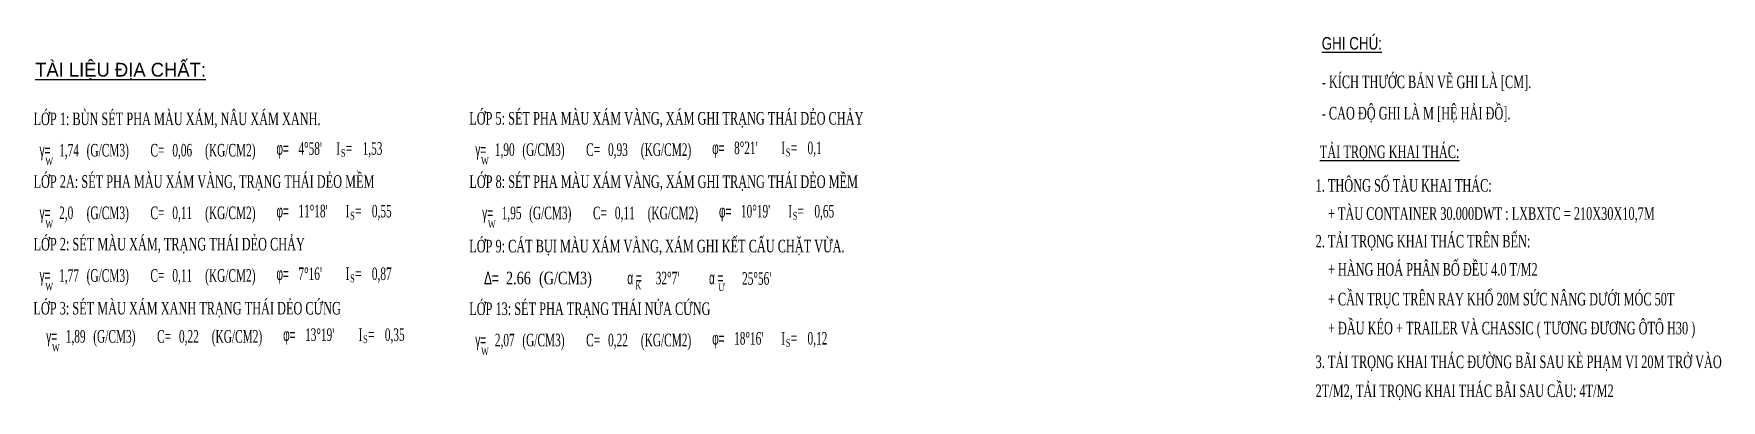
# Model space of a CAD drawing. Extents: x -57534 to 10615, y -13723 to 96319.
# Drawn here: x -172 to 10615, y 27076 to 29416 of the extents above; entities that cross this region are included whole.
import ezdxf

# ---------------------------------------------------------------- set-up
doc = ezdxf.new("R2010")
doc.units = 0
doc.header["$LTSCALE"] = 5
doc.header["$MEASUREMENT"] = 0
doc.layers.add('TEXT', color=3, linetype='CONTINUOUS')
doc.styles.add('chu', font='vntimeh.shx', dxfattribs={"width": 0.75})
doc.styles.add('CMB-1', font='VHBLACK.TTF', dxfattribs={"width": 0.8})
doc.styles.add('Greek', font='greeks.shx', dxfattribs={"width": 0.7})
doc.styles.add('Ten', font='VHAVANB.TTF')
doc.styles.add('THUONG', font='vntimeh.shx', dxfattribs={"width": 0.65})

msp = doc.modelspace()

# ---------------------------------------------------------------- texts
at = {"layer": 'TEXT'}
for s, height, style, width, p in [('%%ughi chó:', 80, 'CMB-1', 0.8, (8061.5, 29315)), ('- KÝch th\xadíc b¶n vÏ ghi lµ [cm].', 80, 'THUONG', 0.65, (8061.5, 29068.9)), ('líp 1: bïn sÐt pha mµu x¸m, n©u x¸m xanh. ', 80, 'THUONG', 0.65, (-173.3, 28832.6)), ('líp 5: SÐt pha mµu x¸m vµng, x¸m ghi tr¹ng th¸i dÎo ch¶y', 80, 'THUONG', 0.65, (2611.9, 28836.2)), ('- Cao ®é ghi lµ m [HÖ h¶i ®å].', 80, 'THUONG', 0.65, (8061.5, 28868.9)), ('g=', 80, 'Greek', 0.6, (-134.5, 28632.6)), ('1,74', 80, 'chu', 0.6, (-9.6, 28632.6)), ('(g/cm3)', 80, 'chu', 0.6, (166.2, 28632.6)), ('c=', 80, 'chu', 0.6, (574, 28632.6)), ('0,06', 80, 'chu', 0.6, (714.2, 28632.6)), ('(kg/cm2)', 80, 'chu', 0.6, (923.7, 28632.6)), ('f=', 80, 'Greek', 0.6, (1379.7, 28643.6)), ("4°58'", 80, 'chu', 0.6, (1519.9, 28643.6)), ('i  =', 80, 'chu', 0.6, (1762.4, 28643.6)), ('1,53', 80, 'chu', 0.6, (1930.1, 28643.6)), ('g=', 80, 'Greek', 0.6, (2650.7, 28636.2)), ('1,90', 80, 'chu', 0.6, (2775.6, 28636.2)), ('(g/cm3)', 80, 'chu', 0.6, (2951.4, 28636.2)), ('c=', 80, 'chu', 0.6, (3359.1, 28636.2)), ('0,93', 80, 'chu', 0.6, (3499.3, 28636.2)), ('(kg/cm2)', 80, 'chu', 0.6, (3708.9, 28636.2)), ('f=', 80, 'Greek', 0.6, (4164.9, 28647.3)), ("8°21'", 80, 'chu', 0.6, (4305.1, 28647.3)), ('i  =', 80, 'chu', 0.6, (4606.8, 28647.3)), ('0,1', 80, 'chu', 0.6, (4774.5, 28647.3)), ('%%uT¶i träng khai th¸c:', 80, 'THUONG', 0.65, (8049.2, 28622.3)), ('w', 48, 'chu', 0.6, (-97.8, 28576.8)), ('s', 50, 'chu', 0.6, (1791.6, 28629.4)), ('w', 48, 'chu', 0.6, (2687.4, 28580.5)), ('s', 50, 'chu', 0.6, (4636, 28633.1)), ('líp 2a: sÐt pha mµu x¸m vµng, tr¹ng th¸i dÎo mÒm', 80, 'THUONG', 0.65, (-173.3, 28432.6)), ('líp 8: SÐt pha mµu x¸m vµng, x¸m ghi tr¹ng th¸i dÎo mÒm', 80, 'THUONG', 0.65, (2612.4, 28431.9)), ('1. th«ng sè tµu khai th¸c:', 80, 'THUONG', 0.65, (8022.6, 28408)), ('g=', 80, 'Greek', 0.6, (-134.5, 28232.6)), ('2,0', 80, 'chu', 0.6, (-9.6, 28232.6)), ('(g/cm3)', 80, 'chu', 0.6, (166.2, 28232.6)), ('c=', 80, 'chu', 0.6, (574, 28232.6)), ('0,11', 80, 'chu', 0.6, (714.2, 28232.6)), ('(kg/cm2)', 80, 'chu', 0.6, (923.7, 28232.6)), ('f=', 80, 'Greek', 0.6, (1379.7, 28243.6)), ("11°18'", 80, 'chu', 0.6, (1519.9, 28243.6)), ('i  =', 80, 'chu', 0.6, (1821.7, 28243.6)), ('s', 50, 'chu', 0.6, (1850.8, 28229.4)), ('0,55', 80, 'chu', 0.6, (1989.4, 28243.6)), ('g=', 80, 'Greek', 0.6, (2694.5, 28231.9)), ('1,95', 80, 'chu', 0.6, (2819.4, 28231.9)), ('(g/cm3)', 80, 'chu', 0.6, (2995.2, 28231.9)), ('c=', 80, 'chu', 0.6, (3402.9, 28231.9)), ('0,11', 80, 'chu', 0.6, (3543.1, 28231.9)), ('(kg/cm2)', 80, 'chu', 0.6, (3752.7, 28231.9)), ('f=', 80, 'Greek', 0.6, (4208.7, 28243)), ("10°19'", 80, 'chu', 0.6, (4348.9, 28243)), ('i  =', 80, 'chu', 0.6, (4650.6, 28243)), ('s', 50, 'chu', 0.6, (4679.8, 28228.7)), ('0,65', 80, 'chu', 0.6, (4818.3, 28243)), ('    + tµu container 30.000dwt : lXbXtC = 210x30x10,7m', 80, 'THUONG', 0.65, (8022.6, 28228)), ('w', 48, 'chu', 0.6, (-97.8, 28176.8)), ('w', 48, 'chu', 0.6, (2731.2, 28176.2)), ('2. t¶i träng khai th¸c trªn bÕn:', 80, 'THUONG', 0.65, (8022.6, 28051.6)), ('líp 2: sÐt mµu x¸m, tr¹ng th¸i dÎo ch¶y', 80, 'THUONG', 0.65, (-173.3, 28032.6)), ('líp 9: c¸t bôi mµu x¸m vµng, x¸m ghi kÕt cÊu chÆt võa.', 80, 'THUONG', 0.65, (2611.9, 28020.2)), ('    + hµng ho¸ ph©n bè ®Òu 4.0 t/m2', 80, 'THUONG', 0.65, (8022.6, 27871.6)), ('g=', 80, 'Greek', 0.6, (-134.5, 27832.6)), ('1,77', 80, 'chu', 0.6, (-9.6, 27832.6)), ('(g/cm3)', 80, 'chu', 0.6, (166.2, 27832.6)), ('c=', 80, 'chu', 0.6, (574, 27832.6)), ('0,11', 80, 'chu', 0.6, (714.2, 27832.6)), ('(kg/cm2)', 80, 'chu', 0.6, (923.7, 27832.6)), ('f=', 80, 'Greek', 0.6, (1379.7, 27843.6)), ("7°16'", 80, 'chu', 0.6, (1519.9, 27843.6)), ('i  =', 80, 'chu', 0.6, (1821.7, 27843.6)), ('s', 50, 'chu', 0.6, (1850.8, 27829.4)), ('0,87', 80, 'chu', 0.6, (1989.4, 27843.6)), ('D=', 80, 'Greek', 0.7, (2706.9, 27816.1)), ('2.66', 80, 'chu', 0.75, (2847.1, 27816.1)), ('(g/cm3)', 80, 'chu', 0.75, (3058.4, 27816.1)), ('a =', 80, 'Greek', 0.6, (3622.8, 27816.1)), ('k', 48, 'chu', 0.6, (3673.5, 27784.7)), ("32°7'", 80, 'chu', 0.6, (3804.2, 27816.1)), ('a =', 80, 'Greek', 0.6, (4145.1, 27816.1)), ("25°56'", 80, 'chu', 0.6, (4356.1, 27813.5)), ('líp 3: SÐt mµu x¸m xanh tr¹ng th¸i dÎo cøng', 80, 'THUONG', 0.65, (-174, 27623.5)), ('w', 48, 'chu', 0.6, (-97.8, 27776.8)), ('líp 13: sÐt pha tr¹ng th¸i nöa cøng', 80, 'THUONG', 0.65, (2611.9, 27620.2)), ('\xad', 48, 'chu', 0.6, (4204.3, 27772.9)), ('    + cÇn trôc trªn ray khæ 20m søc n©ng d\xadíi mãc 50t  ', 80, 'THUONG', 0.65, (8022.6, 27681.6)), ('1,89', 80, 'chu', 0.6, (32.9, 27443.7)), ('(g/cm3)', 80, 'chu', 0.6, (208.7, 27443.7)), ('c=', 80, 'chu', 0.6, (616.5, 27443.7)), ('0,22', 80, 'chu', 0.6, (756.6, 27443.7)), ('(kg/cm2)', 80, 'chu', 0.6, (966.2, 27443.7)), ('f=', 80, 'Greek', 0.6, (1422.2, 27454.7)), ("13°19'", 80, 'chu', 0.6, (1562.4, 27454.7)), ('i  =', 80, 'chu', 0.6, (1904.7, 27454.7)), ('0,35', 80, 'chu', 0.6, (2072.4, 27454.7)), ("18°16'", 80, 'chu', 0.6, (4305.1, 27431.3)), ('i  =', 80, 'chu', 0.6, (4606.8, 27431.3)), ('0,12', 80, 'chu', 0.6, (4774.5, 27431.3)), ('    + ®Çu kÐo + trailer vµ chassic ( t\xad¬ng ®\xad¬ng «t« h30 )', 80, 'THUONG', 0.65, (8022.6, 27496.6)), ('g=', 80, 'Greek', 0.6, (-92, 27443.7)), ('w', 48, 'chu', 0.6, (-55.3, 27387.9)), ('s', 50, 'chu', 0.6, (1933.9, 27440.5)), ('g=', 80, 'Greek', 0.6, (2650.7, 27420.2)), ('w', 48, 'chu', 0.6, (2687.4, 27364.5)), ('2,07', 80, 'chu', 0.6, (2775.6, 27420.2)), ('(g/cm3)', 80, 'chu', 0.6, (2951.4, 27420.2)), ('c=', 80, 'chu', 0.6, (3359.1, 27420.2)), ('0,22', 80, 'chu', 0.6, (3499.3, 27420.2)), ('(kg/cm2)', 80, 'chu', 0.6, (3708.9, 27420.2)), ('f=', 80, 'Greek', 0.6, (4164.9, 27431.3)), ('s', 50, 'chu', 0.6, (4636, 27417.1)), ('3. t¶i träng khai th¸c ®\xadêng b·i sau kÌ ph¹m vi 20m trë vµo', 80, 'THUONG', 0.65, (8022.6, 27281.2)), ('2t/m2, t¶i träng khai th¸c b·i sau cÇu: 4t/m2', 80, 'THUONG', 0.65, (8022.6, 27096.2))]:
    msp.add_text(s, height=height, dxfattribs=dict(at, style=style, width=width)).set_placement(p)
at = {"layer": 'TEXT', "style": 'Ten'}
msp.add_text('%%uTµi liÖu ®Þa chÊt:', height=88, dxfattribs=at).set_placement((-162.9, 29142.4))

doc.saveas('drawing.dxf')
